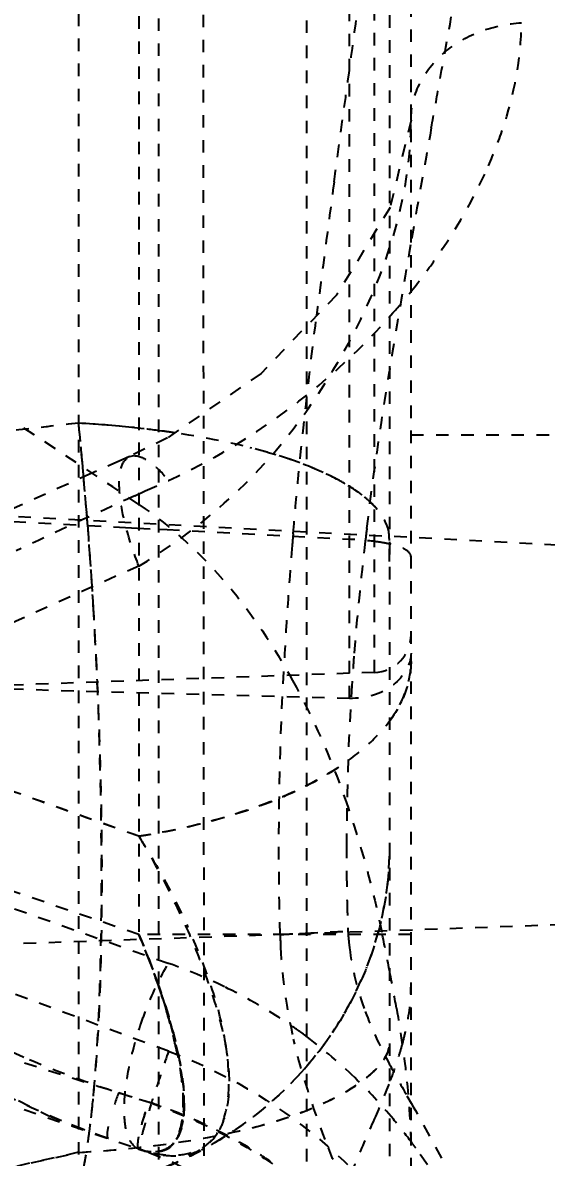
# Model space of a CAD drawing. Header units: millimetres. Extents: x 2748 to 3320, y 1427 to 1884.
# Drawn here: x 3206.34 to 3210.51, y 1706.52 to 1715.57 of the extents above; entities that cross this region are included whole.
import ezdxf

# ---------------------------------------------------------------- set-up
doc = ezdxf.new("R2010")
doc.units = ezdxf.units.MM
doc.linetypes.add('HIDDEN', pattern=[0.2, 0.1, -0.1])
doc.layers.add('21', color=7, linetype='Continuous')
doc.styles.get("Standard").update_dxf_attribs({"font": 'arial.ttf'})
doc.dimstyles.get("Standard").update_dxf_attribs({"dimtxt": 0.18, "dimasz": 0.18, "dimexe": 0.18, "dimexo": 0.0625, "dimgap": 0.09, "dimtad": 0, "dimtih": 1, "dimtoh": 1, "dimzin": 0, "dimdsep": 46, "dimtxsty": 'Standard', "dimcen": 0.09, "dimadec": 0, "dimazin": 0, "dimtfac": 1, "dimtofl": 0, "dimtmove": 0, "dimatfit": 3, "dimfxl": 0, "dimtolj": 1, "dimtzin": 0, "dimarcsym": 0})

# ---------------------------------------------------------------- blocks, each defined once
blk = doc.blocks.new('*D73')
at = {"color": 4, "lineweight": -2, "transparency": 16777216}
for p, q in [((3198.1586, 1671.5339), (3198.1586, 1846.4188)), ((3206.1586, 1846.4188), (3218.2656, 1846.4188)), ((3268.1636, 1846.4188), (3243.6517, 1846.4188)), ((3276.1636, 1820.6757), (3276.1636, 1846.4188))]:
    blk.add_line(p, q, dxfattribs=at)
at = {"color": 4, "transparency": 16777216}
for points in [[(3206.1586, 1847.7521), (3206.1586, 1845.0855), (3198.1586, 1846.4188)], [(3268.1636, 1847.7521), (3268.1636, 1845.0855), (3276.1636, 1846.4188)]]:
    blk.add_solid(points, dxfattribs=at)
at = {"layer": 'Defpoints', "color": 0, "transparency": 16777216}
for p in [(3276.1636, 1846.4188), (3276.1636, 1820.6757), (3198.1586, 1671.5339)]:
    blk.add_point(p, dxfattribs=at)
at = {"color": 6, "transparency": 16777216, "insert": (3230.9587, 1846.4188), "char_height": 8, "attachment_point": 5}
blk.add_mtext('\\A1;78.01', dxfattribs=at)

msp = doc.modelspace()

# ---------------------------------------------------------------- linework, layer by layer
at = {"layer": '21', "color": 8, "linetype": 'HIDDEN'}
for p, q in [((3208.6037, 1676.8868), (3208.6037, 1757.2313)), ((3209.4342, 1618.2155), (3209.4342, 1756.2427)), ((3206.7846, 1736.0421), (3206.7846, 1706.5599)), ((3209.2636, 1733.4286), (3209.2636, 1706.1175)), ((3208.9449, 1710.1802), (3208.9449, 1721.869)), ((3207.4242, 1623.9029), (3207.4242, 1721.7494)), ((3207.2653, 1721.4195), (3207.2653, 1708.2965)), ((3207.7734, 1720.8322), (3207.801, 1680.042)), ((3209.1432, 1710.387), (3209.1432, 1717.6752)), ((3209.4342, 1714.7906), (3209.2668, 1714.0948)), ((3208.2386, 1712.7717), (3207.4922, 1712.2578)), ((3209.4342, 1712.2811), (3276.3036, 1712.2811)), ((3207.4922, 1712.2578), (3207.1884, 1712.1079)), ((3207.1892, 1712.1083), (3207.1091, 1712.0727)), ((3207.1892, 1712.1083), (3207.1895, 1712.1084)), ((3207.1895, 1712.1084), (3207.227, 1712.1159)), ((3217.9888, 1711.0144), (3198.6649, 1712.0272)), ((3206.8179, 1712.0281), (3206.8125, 1712.0865)), ((3207.1091, 1712.0727), (3206.8854, 1711.9731)), ((3207.316, 1711.8342), (3207.5012, 1711.9185)), ((3207.2653, 1709.0805), (3199.4074, 1711.8765)), ((3207.2331, 1711.7963), (3207.316, 1711.8342)), ((3206.0655, 1711.6011), (3207.1593, 1711.5433)), ((3207.1593, 1711.5433), (3207.2553, 1711.5382)), ((3207.2553, 1711.5382), (3207.4242, 1711.5293)), ((3207.4242, 1711.5293), (3207.49, 1711.5258)), ((3207.49, 1711.5258), (3208.9449, 1711.4488)), ((3207.2653, 1708.2965), (3198.9215, 1711.1695)), ((3209.1432, 1710.387), (3198.4064, 1710.0121)), ((3208.9449, 1710.1802), (3198.6649, 1710.4547)), ((3199.1636, 1709.3757), (3207.2652, 1706.5861)), ((3204.0129, 1709.3067), (3207.5012, 1708.0669)), ((3213.0426, 1708.4584), (3200.2686, 1708.0123)), ((3209.4342, 1708.2965), (3207.2653, 1708.2965)), ((3205.4147, 1707.4294), (3206.5421, 1706.8528)), ((3207.1043, 1707.0359), (3207.2664, 1706.9846)), ((3207.2664, 1706.9846), (3207.3476, 1706.9589)), ((3209.4016, 1707.0115), (3209.4359, 1706.9509)), ((3206.5421, 1706.8528), (3207.0217, 1706.67)), ((3204.2613, 1705.9933), (3206.7847, 1706.5599)), ((3206.7846, 1706.5601), (3204.2614, 1705.9931))]:
    msp.add_line(p, q, dxfattribs=at)
msp.add_lwpolyline([(3209.2668, 1714.0948), (3208.8401, 1713.3953), (3208.2386, 1712.7717)], dxfattribs=at)
for centre, radius, start, end in [((3360.2835, 1687.5349), 153.1218, 169.769666, 170.124068), ((3310.8106, 1700.3963), 102.9325, 172.237694, 172.835919), ((3160.8139, 1642.7228), 83.1821, 56.052747, 58.814681), ((3284.9249, 1700.6482), 76.6308, 170.119484, 170.883039), ((3205.3885, 1716.6775), 5.1911, 318.73324, 321.29075), ((3218.4303, 1606.683), 106.3315, 96.287798, 96.529369), ((3170.0787, 1708.684), 36.891, 5.292, 5.74194), ((3206.3091, 1703.7712), 8.6168, 83.99609, 86.8368), ((3206.3508, 1704.1578), 8.228, 82.4784, 84.0035), ((3206.4313, 1704.7731), 7.6074, 81.54013, 82.47289), ((3169.7044, 1708.649), 37.267, 5.08428, 5.20231), ((3246.0183, 1624.4518), 95.8716, 114.090528, 115.498554), ((3169.7276, 1708.6509), 37.2436, 4.69887, 5.08442), ((3246.8222, 1625.3182), 95.1092, 114.597985, 115.225807), ((3169.9573, 1708.6698), 37.0132, 4.49011, 4.69886), ((3171.2868, 1708.77), 35.68, 3.43645, 4.49683), ((3242.1645, 1708.6031), 33.7936, 175.09339, 175.25102), ((3233.9044, 1708.481), 25.0099, 172.98792, 173.21166), ((3240.2331, 1708.7549), 31.8563, 175.23544, 177.01086), ((3231.0725, 1708.8023), 22.1598, 173.17101, 175.55976), ((3245.7346, 1624.3922), 94.9823, 113.892134, 116.301123), ((3209.1327, 1710.6883), 0.3015, 272, 0), ((3228.5366, 1709.0125), 19.6153, 175.59862, 176.2607), ((3229.6685, 1708.9528), 20.7486, 176.30002, 179.03124), ((3232.0197, 1708.8996), 23.1004, 178.99794, 179.73584), ((3230.1656, 1708.9951), 21.246, 179.97033, 180.58821), ((3206.6524, 1708.9968), 2.6112, 338.6107, 359.97079), ((3226.9335, 1708.9711), 18.0139, 180.61719, 181.34163), ((3227.1848, 1708.9741), 18.2652, 181.33285, 182.0431), ((3212.3079, 1708.3872), 3.9179, 181.32596, 182.83018), ((3211.0593, 1708.4623), 2.1326, 183.74724, 185.98294), ((3211.1026, 1708.4668), 2.1762, 185.97967, 187.2533), ((3181.7928, 1702.6418), 27.9898, 11.02751, 11.65036), ((3212.5429, 1708.4043), 4.1535, 182.90604, 193.10529), ((3206.0575, 1703.9919), 4.3232, 64.06818, 70.49259), ((3206.5511, 1709.0355), 2.7203, 329.85723, 338.53558), ((3693.6892, 3244.1741), 1612.3146, 252.3214013, 252.4437573), ((3195.2264, 1705.261), 14.3033, 9.86027, 11.02239), ((3202.9872, 1706.3312), 4.7001, 15.78583, 18.87772), ((3206.4786, 1709.0754), 2.803, 318.00404, 329.89623), ((3209.7351, 1715.1476), 8.5298, 241.90391, 246.93886), ((3206.2744, 1704.3655), 3.8904, 53.11969, 54.09638), ((3206.2258, 1704.3038), 3.9689, 45.95418, 53.09251), ((3206.8291, 1708.1117), 2.6287, 342.83469, 344.88797), ((3209.6706, 1715.0476), 8.4126, 247.07663, 252.23876), ((3206.0823, 1704.1568), 4.1743, 39.7049, 45.94144), ((3208.9836, 1706.3131), 2.0135, 158.95826, 164.3777), ((3205.8567, 1702.5531), 4.6514, 70.1931, 71.30449), ((3205.9226, 1704.0223), 4.3831, 36.60493, 39.72362), ((3206.2182, 1703.5453), 3.216, 0, 70.99998), ((3205.8417, 1703.9614), 4.4844, 35.93078, 36.61374), ((3205.9107, 1704.0042), 4.4034, 0.07069, 36.00628), ((3206.3204, 1709.2578), 3.045, 292.54009, 298.29123)]:
    msp.add_arc(centre, radius, start, end, dxfattribs=at)
for points, knots in [([(3209.5961, 1714.7302), (3209.6161, 1714.8411), (3209.6956, 1715.2819), (3209.775, 1715.7227), (3209.8322, 1716.0529)], [0, 0, 0, 0, 0.251597, 1, 1, 1, 1]), ([(3208.8213, 1714.2987), (3208.8371, 1714.4151), (3208.9002, 1714.8783), (3208.9639, 1715.3414), (3209.0106, 1715.6883)], [0, 0, 0, 0, 0.251285, 1, 1, 1, 1]), ([(3209.4342, 1714.7906), (3209.4342, 1714.8947), (3209.4893, 1715.1093), (3209.701, 1715.3566), (3209.9884, 1715.5165), (3210.2034, 1715.5614), (3210.3141, 1715.5685)], [0, 0, 0, 0, 0.24331, 0.495171, 0.740712, 1, 1, 1, 1]), ([(3210.0517, 1714.4281), (3210.0934, 1714.5234), (3210.2357, 1714.8879), (3210.3139, 1715.281), (3210.3141, 1715.5685)], [0, 0, 0, 0, 0.265848, 1, 1, 1, 1]), ([(3207.2653, 1711.2353), (3207.6154, 1711.4463), (3208.2396, 1711.9426), (3208.8982, 1712.8702), (3209.3217, 1713.8187), (3209.4342, 1714.4769), (3209.4342, 1714.7905)], [0, 0, 0, 0, 0.283704, 0.544376, 0.782371, 1, 1, 1, 1]), ([(3209.4393, 1713.4312), (3209.5036, 1713.5114), (3209.7387, 1713.8234), (3209.9363, 1714.1645), (3210.0517, 1714.4281)], [0, 0, 0, 0, 0.263289, 1, 1, 1, 1]), ([(3207.5012, 1711.9185), (3207.6835, 1712.0012), (3208.3446, 1712.352), (3208.9295, 1712.8423), (3209.2904, 1713.2536)], [0, 0, 0, 0, 0.267872, 1, 1, 1, 1]), ([(3208.4947, 1711.4935), (3208.5073, 1711.6394), (3208.5609, 1712.2202), (3208.6276, 1712.7997), (3208.6817, 1713.2331)], [0, 0, 0, 0, 0.251091, 1, 1, 1, 1]), ([(3206.7846, 1712.3749), (3206.3611, 1712.3283), (3205.6206, 1712.2401), (3204.5612, 1712.1265), (3203.2887, 1712.0015), (3202.3366, 1711.8861), (3201.7013, 1711.8162)], [0, 0, 0, 0, 0.249936, 0.437468, 0.625058, 1, 1, 1, 1]), ([(3206.7845, 1706.2448), (3206.82, 1706.3862), (3206.8763, 1706.7208), (3206.9571, 1707.5562), (3206.985, 1708.848), (3206.9372, 1710.5581), (3206.8456, 1711.7651), (3206.7846, 1712.3749)], [0, 0, 0, 0, 0.071132, 0.165195, 0.409546, 0.700948, 1, 1, 1, 1]), ([(3209.2569, 1711.5115), (3209.23, 1711.635), (3209.062, 1711.8069), (3208.7839, 1711.9654), (3208.3499, 1712.1406), (3207.6764, 1712.2954), (3207.0979, 1712.3575), (3206.7846, 1712.3749)], [0, 0, 0, 0, 0.139585, 0.238725, 0.358591, 0.653251, 1, 1, 1, 1]), ([(3207.2652, 1711.2354), (3207.2251, 1711.3365), (3207.161, 1711.5269), (3207.1125, 1711.7594), (3207.1071, 1711.918), (3207.1174, 1712.0203), (3207.1533, 1712.0921), (3207.1892, 1712.1082)], [0, 0, 0, 0, 0.356261, 0.656295, 0.775374, 0.871208, 1, 1, 1, 1]), ([(3207.227, 1712.1159), (3207.2717, 1712.1159), (3207.3795, 1712.0551), (3207.4565, 1711.9724), (3207.5012, 1711.9186)], [0, 0, 0, 0, 0.390016, 1, 1, 1, 1]), ([(3208.9106, 1711.8905), (3208.8606, 1711.9199), (3208.6196, 1712.0441), (3208.3591, 1712.1262), (3208.1528, 1712.1787)], [0, 0, 0, 0, 0.213959, 1, 1, 1, 1]), ([(3209.0437, 1711.8012), (3209.0336, 1711.809), (3208.9908, 1711.8409), (3208.9457, 1711.8698), (3208.9106, 1711.8905)], [0, 0, 0, 0, 0.237075, 1, 1, 1, 1]), ([(3209.1374, 1711.7176), (3209.1306, 1711.7248), (3209.101, 1711.7544), (3209.0689, 1711.7817), (3209.0437, 1711.8012)], [0, 0, 0, 0, 0.237539, 1, 1, 1, 1]), ([(3207.2653, 1711.7267), (3207.5287, 1711.5491), (3207.9948, 1711.1178), (3208.3418, 1710.5927), (3208.49, 1710.323)], [0, 0, 0, 0, 0.508035, 1, 1, 1, 1]), ([(3209.2569, 1711.5115), (3209.253, 1711.5292), (3209.2289, 1711.6058), (3209.1802, 1711.6728), (3209.1374, 1711.7176)], [0, 0, 0, 0, 0.225332, 1, 1, 1, 1]), ([(3209.2636, 1711.2725), (3209.2636, 1711.297), (3209.2636, 1711.3766), (3209.2632, 1711.4566), (3209.2569, 1711.5115)], [0, 0, 0, 0, 0.30628, 1, 1, 1, 1]), ([(3209.2621, 1711.4383), (3209.2618, 1711.4452), (3209.2608, 1711.4696), (3209.2589, 1711.4941), (3209.2569, 1711.5115)], [0, 0, 0, 0, 0.280953, 1, 1, 1, 1]), ([(3209.1863, 1711.4252), (3209.1675, 1711.4281), (3209.0873, 1711.439), (3209.0066, 1711.4455), (3208.9449, 1711.4488)], [0, 0, 0, 0, 0.235533, 1, 1, 1, 1]), ([(3209.2753, 1711.4083), (3209.2684, 1711.4099), (3209.2389, 1711.4164), (3209.2092, 1711.4217), (3209.1863, 1711.4252)], [0, 0, 0, 0, 0.234347, 1, 1, 1, 1]), ([(3209.2636, 1711.2725), (3209.2636, 1711.2874), (3209.2636, 1711.3427), (3209.2636, 1711.3979), (3209.2621, 1711.4383)], [0, 0, 0, 0, 0.269568, 1, 1, 1, 1]), ([(3209.4342, 1711.3081), (3209.4342, 1711.3316), (3209.3776, 1711.3853), (3209.3159, 1711.3987), (3209.2753, 1711.4083)], [0, 0, 0, 0, 0.359737, 1, 1, 1, 1]), ([(3206.9026, 1707.0074), (3206.9276, 1707.272), (3206.9593, 1707.8534), (3206.9776, 1709.1547), (3206.9456, 1710.1905), (3206.9026, 1710.9087)], [0, 0, 0, 0, 0.204293, 0.447124, 1, 1, 1, 1]), ([(3207.2653, 1709.0805), (3207.5556, 1709.1263), (3208.0996, 1709.2518), (3208.7184, 1709.5204), (3209.0952, 1709.8022), (3209.2904, 1710.0178), (3209.4075, 1710.2438), (3209.4343, 1710.4005), (3209.4343, 1710.4741)], [0, 0, 0, 0, 0.320147, 0.605848, 0.726283, 0.83028, 0.919837, 1, 1, 1, 1]), ([(3209.4342, 1710.5417), (3209.4342, 1710.4455), (3209.2954, 1710.2344), (3209.0669, 1710.1769), (3208.9449, 1710.1802)], [0, 0, 0, 0, 0.440629, 1, 1, 1, 1]), ([(3209.4343, 1710.4742), (3209.4343, 1710.4358), (3209.42, 1710.2696), (3209.3449, 1710.1121), (3209.2698, 1710.0089)], [0, 0, 0, 0, 0.23119, 1, 1, 1, 1]), ([(3207.2653, 1709.0805), (3206.9824, 1709.181), (3205.8538, 1709.5821), (3204.7253, 1709.9834), (3203.8797, 1710.2843)], [0, 0, 0, 0, 0.250637, 1, 1, 1, 1]), ([(3208.8502, 1709.6271), (3208.6287, 1709.4825), (3208.1081, 1709.2536), (3207.5589, 1709.1268), (3207.2653, 1709.0805)], [0, 0, 0, 0, 0.47084, 1, 1, 1, 1]), ([(3207.2651, 1709.0807), (3207.2996, 1709.0254), (3207.4394, 1708.793), (3207.5658, 1708.5523), (3207.6523, 1708.3651)], [0, 0, 0, 0, 0.239883, 1, 1, 1, 1]), ([(3207.2651, 1709.0806), (3207.2981, 1709.0258), (3207.4316, 1708.7949), (3207.5515, 1708.5561), (3207.6346, 1708.3711)], [0, 0, 0, 0, 0.239732, 1, 1, 1, 1]), ([(3209.2636, 1708.9954), (3209.2636, 1708.6814), (3209.1422, 1708.0221), (3208.6027, 1707.1507), (3207.7747, 1706.5166), (3207.1141, 1706.2988), (3206.7846, 1706.2447)], [0, 0, 0, 0, 0.235055, 0.489309, 0.750005, 1, 1, 1, 1]), ([(3207.2652, 1706.5861), (3207.3084, 1706.5712), (3207.3948, 1706.5502), (3207.5331, 1706.5995), (3207.6109, 1706.7574), (3207.6257, 1706.9821), (3207.5949, 1707.2733), (3207.4884, 1707.726), (3207.3611, 1708.0686), (3207.2653, 1708.2965)], [0, 0, 0, 0, 0.067663, 0.127695, 0.201404, 0.311591, 0.460351, 0.633455, 1, 1, 1, 1]), ([(3207.2652, 1708.2965), (3207.3608, 1708.0678), (3207.4854, 1707.723), (3207.5995, 1707.2708), (3207.6327, 1706.9793), (3207.6155, 1706.7538), (3207.5319, 1706.5999), (3207.3948, 1706.5509), (3207.3083, 1706.5713), (3207.2652, 1706.5861)], [0, 0, 0, 0, 0.366867, 0.54107, 0.689194, 0.799338, 0.872765, 0.932586, 1, 1, 1, 1]), ([(3207.2652, 1708.2965), (3207.3621, 1708.0678), (3207.4896, 1707.7237), (3207.6007, 1707.2703), (3207.6341, 1706.979), (3207.6174, 1706.7538), (3207.5354, 1706.5983), (3207.3962, 1706.5504), (3207.3089, 1706.5711), (3207.2653, 1706.5861)], [0, 0, 0, 0, 0.366863, 0.540184, 0.688607, 0.798037, 0.871499, 0.931803, 1, 1, 1, 1]), ([(3207.2653, 1706.5861), (3207.3085, 1706.5712), (3207.3951, 1706.5502), (3207.5339, 1706.599), (3207.6126, 1706.7566), (3207.6274, 1706.9816), (3207.5963, 1707.273), (3207.4888, 1707.7258), (3207.3612, 1708.0685), (3207.2653, 1708.2965)], [0, 0, 0, 0, 0.067766, 0.127948, 0.201648, 0.311737, 0.460513, 0.633595, 1, 1, 1, 1]), ([(3207.2653, 1706.5861), (3207.3089, 1706.5711), (3207.3962, 1706.5503), (3207.5353, 1706.5984), (3207.6176, 1706.7537), (3207.6341, 1706.979), (3207.6006, 1707.2703), (3207.4898, 1707.7238), (3207.3622, 1708.0678), (3207.2653, 1708.2965)], [0, 0, 0, 0, 0.068216, 0.128472, 0.20194, 0.311373, 0.459804, 0.633121, 1, 1, 1, 1]), ([(3207.6346, 1708.3711), (3207.6941, 1708.2398), (3207.8031, 1707.9666), (3207.9383, 1707.5527), (3207.9921, 1707.203), (3207.9782, 1706.9526), (3207.9423, 1706.8071), (3207.8852, 1706.6955), (3207.789, 1706.5986), (3207.6428, 1706.5329), (3207.4521, 1706.5309), (3207.3286, 1706.5643), (3207.2656, 1706.586)], [0, 0, 0, 0, 0.178988, 0.364893, 0.540177, 0.614082, 0.675001, 0.725124, 0.767593, 0.842407, 0.917204, 1, 1, 1, 1]), ([(3207.2656, 1706.586), (3207.3289, 1706.5642), (3207.454, 1706.5314), (3207.6454, 1706.5277), (3207.8321, 1706.6098), (3207.9631, 1706.8259), (3207.9969, 1707.1504), (3207.9457, 1707.5457), (3207.8237, 1707.9628), (3207.711, 1708.2336), (3207.6523, 1708.3651)], [0, 0, 0, 0, 0.083525, 0.160253, 0.234782, 0.326007, 0.459772, 0.634737, 0.820494, 1, 1, 1, 1]), ([(3208.3911, 1708.2965), (3208.4284, 1708.2989), (3208.6083, 1708.3096), (3208.7884, 1708.3176), (3208.9312, 1708.323)], [0, 0, 0, 0, 0.206994, 1, 1, 1, 1]), ([(3207.2836, 1707.5895), (3207.2983, 1707.6324), (3207.3591, 1707.7965), (3207.4345, 1707.9556), (3207.5012, 1708.0669)], [0, 0, 0, 0, 0.259114, 1, 1, 1, 1]), ([(3207.5612, 1707.3942), (3207.5525, 1707.4336), (3207.5142, 1707.5947), (3207.4668, 1707.7537), (3207.4267, 1707.8723)], [0, 0, 0, 0, 0.243548, 1, 1, 1, 1]), ([(3208.5558, 1707.5167), (3208.5086, 1707.5509), (3208.3142, 1707.6851), (3208.108, 1707.8019), (3207.9481, 1707.8798)], [0, 0, 0, 0, 0.246874, 1, 1, 1, 1]), ([(3209.3669, 1707.4264), (3209.3773, 1707.4651), (3209.4144, 1707.6173), (3209.4342, 1707.7743), (3209.4342, 1707.891)], [0, 0, 0, 0, 0.255534, 1, 1, 1, 1]), ([(3207.0217, 1706.67), (3206.6516, 1706.7974), (3205.9291, 1707.1208), (3205.2707, 1707.5575), (3204.9558, 1707.7969)], [0, 0, 0, 0, 0.497411, 1, 1, 1, 1]), ([(3207.265, 1706.586), (3207.2178, 1706.6023), (3207.1681, 1706.6934), (3207.1498, 1706.82), (3207.147, 1707.002), (3207.1853, 1707.2633), (3207.2442, 1707.4756), (3207.2835, 1707.5895)], [0, 0, 0, 0, 0.142486, 0.24854, 0.374069, 0.656378, 1, 1, 1, 1]), ([(3207.5101, 1707.6099), (3207.5478, 1707.4756), (3207.6044, 1707.23), (3207.6278, 1706.9342), (3207.6, 1706.7482), (3207.5612, 1706.6533), (3207.5028, 1706.591), (3207.4542, 1706.5719), (3207.4305, 1706.5673)], [0, 0, 0, 0, 0.369882, 0.66787, 0.779592, 0.866053, 0.935811, 1, 1, 1, 1]), ([(3206.7846, 1706.5599), (3207.1126, 1706.5779), (3207.7144, 1706.6423), (3208.4106, 1706.8061), (3208.8481, 1706.9995), (3209.1016, 1707.156), (3209.2636, 1707.3244), (3209.2636, 1707.4345)], [0, 0, 0, 0, 0.360533, 0.662475, 0.782815, 0.879129, 1, 1, 1, 1]), ([(3207.623, 1706.935), (3207.6229, 1706.9692), (3207.615, 1707.1238), (3207.5873, 1707.2766), (3207.5612, 1707.3942)], [0, 0, 0, 0, 0.220877, 1, 1, 1, 1]), ([(3209.0854, 1707.1608), (3209.1126, 1707.1828), (3209.1939, 1707.2547), (3209.2636, 1707.359), (3209.2636, 1707.4345)], [0, 0, 0, 0, 0.316416, 1, 1, 1, 1]), ([(3207.5012, 1707.3664), (3207.4669, 1707.2651), (3207.4178, 1707.1174), (3207.3575, 1706.9291), (3207.3209, 1706.8114), (3207.2932, 1706.7171), (3207.2755, 1706.6511), (3207.2657, 1706.6095), (3207.264, 1706.5931), (3207.2639, 1706.5865), (3207.2653, 1706.5861)], [0, 0, 0, 0, 0.392814, 0.572185, 0.726209, 0.846276, 0.931271, 0.981999, 0.994861, 1, 1, 1, 1]), ([(3207.5012, 1707.3664), (3207.9362, 1707.2051), (3208.752, 1706.7249), (3209.6599, 1705.6646), (3210.1973, 1704.4205), (3210.3141, 1703.5401), (3210.3141, 1703.1129)], [0, 0, 0, 0, 0.257639, 0.513566, 0.762816, 1, 1, 1, 1]), ([(3206.7846, 1706.5599), (3207.0349, 1706.5737), (3207.5086, 1706.6189), (3208.1609, 1706.7406), (3208.6867, 1706.9122), (3208.9765, 1707.0726), (3209.0854, 1707.1608)], [0, 0, 0, 0, 0.312491, 0.592483, 0.82528, 1, 1, 1, 1]), ([(3206.8663, 1706.6889), (3206.8697, 1706.7139), (3206.8835, 1706.8199), (3206.8949, 1706.9262), (3206.9026, 1707.0074)], [0, 0, 0, 0, 0.236654, 1, 1, 1, 1]), ([(3207.2652, 1706.5861), (3207.2614, 1706.5874), (3207.2569, 1706.6016), (3207.2568, 1706.6413), (3207.271, 1706.7241), (3207.3035, 1706.8354), (3207.3317, 1706.9183), (3207.3476, 1706.959)], [0, 0, 0, 0, 0.031484, 0.095435, 0.324727, 0.661342, 1, 1, 1, 1]), ([(3207.2901, 1706.7875), (3207.2944, 1706.8025), (3207.3118, 1706.8602), (3207.3314, 1706.9173), (3207.3476, 1706.959)], [0, 0, 0, 0, 0.257978, 1, 1, 1, 1]), ([(3207.3476, 1706.959), (3207.5552, 1706.8856), (3207.9566, 1706.7145), (3208.4971, 1706.3709), (3208.8703, 1706.0183), (3209.1125, 1705.7221), (3209.2584, 1705.5087), (3209.3754, 1705.3059), (3209.4657, 1705.1198), (3209.5321, 1704.9553), (3209.5789, 1704.8164), (3209.6075, 1704.7178), (3209.6247, 1704.6543), (3209.6336, 1704.6179), (3209.641, 1704.5906), (3209.6442, 1704.5684), (3209.6493, 1704.5597), (3209.6479, 1704.5506), (3209.6493, 1704.5508)], [0, 0, 0, 0, 0.18968, 0.374484, 0.54887, 0.629376, 0.703839, 0.771376, 0.830935, 0.881904, 0.9241, 0.957193, 0.970232, 0.980919, 0.989249, 0.995212, 0.9988, 1, 1, 1, 1]), ([(3207.022, 1706.6699), (3207.0152, 1706.6723), (3207.0129, 1706.7013), (3207.0174, 1706.7387), (3207.0286, 1706.7957), (3207.0388, 1706.835), (3207.0445, 1706.8553)], [0, 0, 0, 0, 0.113323, 0.352071, 0.666933, 1, 1, 1, 1]), ([(3207.4316, 1706.5684), (3207.4598, 1706.5732), (3207.5183, 1706.5942), (3207.583, 1706.6739), (3207.6168, 1706.7925), (3207.6231, 1706.8835), (3207.623, 1706.935)], [0, 0, 0, 0, 0.190746, 0.395649, 0.65709, 1, 1, 1, 1]), ([(3208.3161, 1706.4855), (3208.2491, 1706.5315), (3207.9698, 1706.7078), (3207.6668, 1706.845), (3207.4328, 1706.9293)], [0, 0, 0, 0, 0.246428, 1, 1, 1, 1]), ([(3208.953, 1706.3764), (3208.9673, 1706.4136), (3209.0282, 1706.5646), (3209.0952, 1706.713), (3209.1442, 1706.8256)], [0, 0, 0, 0, 0.245314, 1, 1, 1, 1]), ([(3206.7845, 1706.2448), (3206.7926, 1706.2766), (3206.8264, 1706.4233), (3206.8504, 1706.5721), (3206.8663, 1706.6889)], [0, 0, 0, 0, 0.217263, 1, 1, 1, 1]), ([(3206.9967, 1703.3533), (3207.0142, 1703.5031), (3207.0139, 1703.8946), (3206.9803, 1704.5969), (3206.8995, 1705.5154), (3206.8264, 1706.1937), (3206.7846, 1706.5601)], [0, 0, 0, 0, 0.140617, 0.363774, 0.656092, 1, 1, 1, 1]), ([(3206.9967, 1703.3533), (3207.0137, 1703.5029), (3207.0109, 1703.8942), (3206.9759, 1704.596), (3206.8979, 1705.5148), (3206.8259, 1706.1933), (3206.7847, 1706.5599)], [0, 0, 0, 0, 0.14047, 0.363528, 0.655968, 1, 1, 1, 1])]:
    msp.add_open_spline(points, degree=3, knots=knots, dxfattribs=at)
for points in [[(3209.0816, 1711.5342), (3209.1333, 1711.9541), (3209.1955, 1712.3727), (3209.2622, 1712.7904)], [(3208.3904, 1708.2965), (3208.3715, 1709.0028), (3208.3835, 1709.7104), (3208.4202, 1710.4161)], [(3208.49, 1710.323), (3208.6562, 1710.0204), (3208.7951, 1709.7018), (3208.9097, 1709.3761)], [(3208.9097, 1709.3761), (3209.0336, 1709.0241), (3209.1301, 1708.662), (3209.2053, 1708.2966)], [(3207.5012, 1707.3664), (3206.0321, 1707.9119), (3204.5635, 1708.4585), (3203.0952, 1709.0061)], [(3207.2652, 1708.2965), (3207.3259, 1708.15), (3207.3834, 1708.0021), (3207.4345, 1707.852)], [(3207.4267, 1707.8723), (3207.3783, 1708.0157), (3207.3239, 1708.1571), (3207.2653, 1708.2965)], [(3208.9438, 1708.192), (3208.9659, 1708.0188), (3209.0088, 1707.8472), (3209.0692, 1707.6833)], [(3209.0692, 1707.6833), (3209.1198, 1707.5459), (3209.1832, 1707.4132), (3209.2515, 1707.2836)], [(3209.3184, 1707.7104), (3209.3522, 1707.5152), (3209.381, 1707.3189), (3209.4013, 1707.1219)], [(3208.751, 1706.661), (3208.6512, 1706.9228), (3208.5609, 1707.1896), (3208.4976, 1707.4626)], [(3209.2716, 1707.1356), (3209.2966, 1707.2017), (3209.3199, 1707.2684), (3209.3407, 1707.3359)], [(3209.2515, 1707.2836), (3209.2998, 1707.192), (3209.3506, 1707.1017), (3209.4016, 1707.0115)], [(3208.5617, 1707.2), (3208.3357, 1706.9492), (3208.0608, 1706.7366), (3207.7636, 1706.5765)], [(3209.1442, 1706.8256), (3209.1888, 1706.928), (3209.2322, 1707.031), (3209.2716, 1707.1356)], [(3209.4013, 1707.1219), (3209.4218, 1706.9234), (3209.4339, 1706.7237), (3209.4342, 1706.5241)], [(3209.4359, 1706.9509), (3209.5233, 1706.7964), (3209.6106, 1706.6417), (3209.6928, 1706.4844)], [(3207.2653, 1706.5861), (3207.318, 1706.5679), (3207.3766, 1706.5591), (3207.4316, 1706.5684)], [(3208.8868, 1706.3167), (3208.8408, 1706.4312), (3208.7949, 1706.5457), (3208.751, 1706.661)]]:
    msp.add_open_spline(points, degree=3, dxfattribs=at)

# ---------------------------------------------------------------- dimensions: what is measured, and where the dimension line sits
dim = msp.add_linear_dim(base=(3276.1636238268, 1846.4187972299), p1=(3198.1586238268, 1671.5339009218), p2=(3276.1636238268, 1820.6757496134), dimstyle='Standard', override={"dimtxt": 8, "dimasz": 8, "dimexe": 0, "dimexo": 0, "dimgap": 0, "dimtih": 0, "dimtoh": 0, "dimzin": 0, "dimcen": 0, "dimclrd": 4, "dimclre": 4, "dimclrt": 6, "dimadec": 2, "dimtp": 0, "dimtm": 0, "dimtzin": 0})
dim.commit()
dim.dimension.update_dxf_attribs({"geometry": '*D73', "text_midpoint": (3230.9586549439, 1846.4187972299), "dimtype": 160})

doc.saveas('drawing.dxf')
